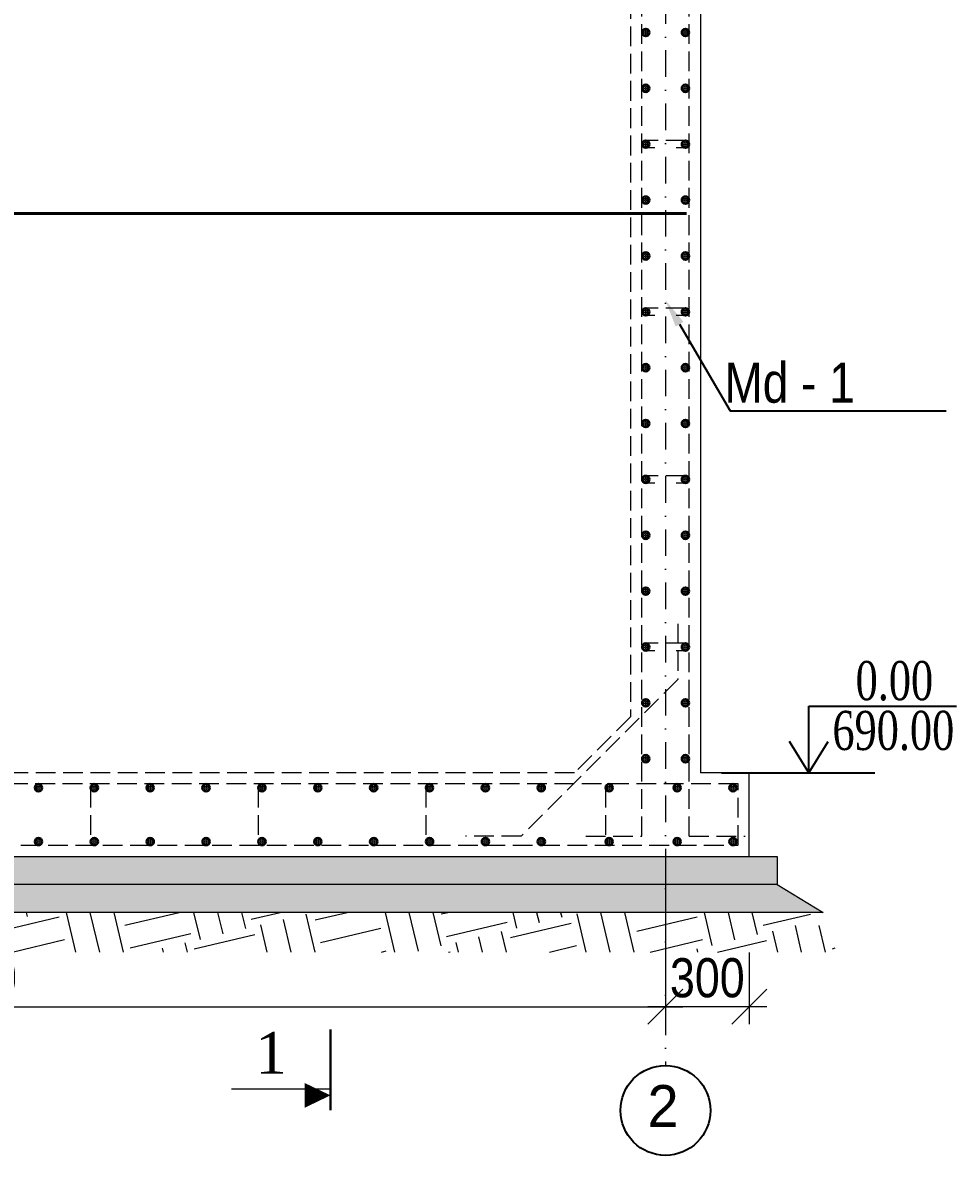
# Model space of a CAD drawing. Header units: millimetres. Extents: x 1067644 to 1117794, y -913136 to -692535.
# Drawn here: x 1088525 to 1095210, y -800891 to -792781 of the extents above; entities that cross this region are included whole.
import ezdxf
from ezdxf import colors
from ezdxf.entities.mleader import LeaderData, LeaderLine
from ezdxf.math import Vec2, Vec3

# ---------------------------------------------------------------- set-up
doc = ezdxf.new("R2010")
doc.units = ezdxf.units.MM
doc.linetypes.add('DASHDOT', pattern=[25.4, 12.7, -6.35, 0, -6.35])
doc.linetypes.add('Hidden Line', pattern=[391.222223, 282.222223, -109])
doc.layers.add('Annotation - Text', color=7, linetype='Continuous')
doc.styles.add('400', font='times.ttf', dxfattribs={"width": 0.75, "height": 300})
doc.styles.get("Standard").update_dxf_attribs({"font": 'a3ar(la).ttf'})
doc.styles.add('style3', font='ARIAAL_.TTF', dxfattribs={"height": 300})
doc.styles.add('style6', font='ARIALN.TTF', dxfattribs={"height": 300})
doc.styles.add('Times New Roman', font='times.ttf')
doc.styles.add('yazitipi', font='ARIALN.TTF')
doc.dimstyles.new('sevda', dxfattribs={"dimscale": 100, "dimtxt": 2.8, "dimasz": 2.5, "dimexe": 1.25, "dimexo": 0.625, "dimtad": 1, "dimtxsty": 'yazitipi', "dimblk": 'OBLIQUE', "dimcen": 2.5, "dimdle": 1.25, "dimclrd": 253, "dimclre": 253, "dimclrt": 73, "dimaunit": 1, "dimadec": 3, "dimazin": 0, "dimtfac": 1, "dimtmove": 1, "dimatfit": 3, "dimfxl": 1, "dimlwd": 13, "dimlwe": 13, "dimarcsym": 0})
pattern_1 = [(0, (-910367.614, 722641.473), (0, 13.97), [10.16, -3.81]), (90, (-910367.614, 722641.473), (-13.97, 9e-16), [10.16, -3.81])]
pattern_2 = [(0, (-910651.762, 722641.473), (0, 13.97), [10.16, -3.81]), (90, (-910651.762, 722641.473), (-13.97, 9e-16), [10.16, -3.81])]
pattern_3 = [(0, (-910367.614, 723041.473), (0, 13.97), [10.16, -3.81]), (90, (-910367.614, 723041.473), (-13.97, 9e-16), [10.16, -3.81])]
pattern_4 = [(0, (-910651.762, 723041.473), (0, 13.97), [10.16, -3.81]), (90, (-910651.762, 723041.473), (-13.97, 9e-16), [10.16, -3.81])]

# ---------------------------------------------------------------- blocks, each defined once
blk = doc.blocks.new('_Oblique')
at = {"color": 0, "linetype": 'ByBlock', "lineweight": -2}
blk.add_line((-0.5, -0.5), (0.5, 0.5), dxfattribs=at)
blk = doc.blocks.new('*D62')
at = {"color": 253, "lineweight": 13, "ltscale": 15, "transparency": 16777216}
for p, q in [((1083127.4, -798813.4), (1083127.4, -799951.4)), ((1093127.4, -798813.4), (1093127.4, -799951.4)), ((1083002.4, -799826.4), (1093252.4, -799826.4))]:
    blk.add_line(p, q, dxfattribs=at)
at = {"layer": 'Defpoints', "color": 0, "ltscale": 15, "transparency": 16777216}
for p in [(1083127.4, -798750.9), (1093127.4, -798750.9), (1093127.4, -799826.4)]:
    blk.add_point(p, dxfattribs=at)
at = {"color": 253, "lineweight": 13, "ltscale": 15, "transparency": 16777216, "xscale": 250, "yscale": 250, "zscale": 250, "rotation": 180}
blk.add_blockref('_Oblique', (1083127.4, -799826.4), dxfattribs=at)
at = {"color": 253, "lineweight": 13, "ltscale": 15, "transparency": 16777216, "xscale": 250, "yscale": 250, "zscale": 250}
blk.add_blockref('_Oblique', (1093127.4, -799826.4), dxfattribs=at)
at = {"color": 73, "ltscale": 15, "transparency": 16777216, "insert": (1088127.4, -799620.9), "char_height": 280, "attachment_point": 5, "style": 'yazitipi'}
blk.add_mtext('5000', dxfattribs=at)
blk = doc.blocks.new('*D64')
at = {"color": 253, "lineweight": 13, "ltscale": 15, "transparency": 16777216}
for p, q in [((1093727.4, -799439), (1093727.4, -799951.4)), ((1093127.4, -799606.7), (1093127.4, -799951.4)), ((1093852.4, -799826.4), (1093002.4, -799826.4))]:
    blk.add_line(p, q, dxfattribs=at)
at = {"layer": 'Defpoints', "color": 0, "ltscale": 15, "transparency": 16777216}
for p in [(1093727.4, -799376.5), (1093127.4, -799544.2), (1093127.4, -799826.4)]:
    blk.add_point(p, dxfattribs=at)
at = {"color": 253, "lineweight": 13, "ltscale": 15, "transparency": 16777216, "xscale": 250, "yscale": 250, "zscale": 250, "rotation": 180}
blk.add_blockref('_Oblique', (1093127.4, -799826.4), dxfattribs=at)
at = {"color": 253, "lineweight": 13, "ltscale": 15, "transparency": 16777216, "xscale": 250, "yscale": 250, "zscale": 250}
blk.add_blockref('_Oblique', (1093727.4, -799826.4), dxfattribs=at)
at = {"color": 73, "ltscale": 15, "transparency": 16777216, "insert": (1093427.4, -799620.9), "char_height": 280, "attachment_point": 5, "style": 'yazitipi'}
blk.add_mtext('300', dxfattribs=at)

msp = doc.modelspace()

# ---------------------------------------------------------------- hatches: boundary and pattern name
at = {"lineweight": 9, "ltscale": 15}
h = msp.add_hatch(dxfattribs=at)
h.set_pattern_fill('ANGLE', color=256, scale=2)
h.set_pattern_definition([(0, (-910367.614, 727041.473), (0, 13.97), [10.16, -3.81]), (90, (-910367.614, 727041.473), (-13.97, 9e-16), [10.16, -3.81])])
edge = h.paths.add_edge_path()
edge.add_arc((1092986.508, -792850.893), 26.767, 0, 360)
h = msp.add_hatch(dxfattribs=at)
h.set_pattern_fill('ANGLE', color=256, scale=2)
h.set_pattern_definition([(0, (-910651.762, 727041.473), (0, 13.97), [10.16, -3.81]), (90, (-910651.762, 727041.473), (-13.97, 9e-16), [10.16, -3.81])])
edge = h.paths.add_edge_path()
edge.add_arc((1093270.656, -792850.893), 26.767, 0, 360)
h = msp.add_hatch(dxfattribs=at)
h.set_pattern_fill('ANGLE', color=256, scale=2)
h.set_pattern_definition([(0, (-910367.614, 726641.473), (0, 13.97), [10.16, -3.81]), (90, (-910367.614, 726641.473), (-13.97, 9e-16), [10.16, -3.81])])
edge = h.paths.add_edge_path()
edge.add_arc((1092986.508, -793250.893), 26.767, 0, 360)
h = msp.add_hatch(dxfattribs=at)
h.set_pattern_fill('ANGLE', color=256, scale=2)
h.set_pattern_definition([(0, (-910651.762, 726641.473), (0, 13.97), [10.16, -3.81]), (90, (-910651.762, 726641.473), (-13.97, 9e-16), [10.16, -3.81])])
edge = h.paths.add_edge_path()
edge.add_arc((1093270.656, -793250.893), 26.767, 0, 360)
h = msp.add_hatch(dxfattribs=at)
h.set_pattern_fill('ANGLE', color=256, scale=2)
h.set_pattern_definition([(0, (-910367.614, 726241.473), (0, 13.97), [10.16, -3.81]), (90, (-910367.614, 726241.473), (-13.97, 9e-16), [10.16, -3.81])])
edge = h.paths.add_edge_path()
edge.add_arc((1092986.508, -793650.893), 26.767, 0, 360)
h = msp.add_hatch(dxfattribs=at)
h.set_pattern_fill('ANGLE', color=256, scale=2)
h.set_pattern_definition([(0, (-910651.762, 726241.473), (0, 13.97), [10.16, -3.81]), (90, (-910651.762, 726241.473), (-13.97, 9e-16), [10.16, -3.81])])
edge = h.paths.add_edge_path()
edge.add_arc((1093270.656, -793650.893), 26.767, 0, 360)
h = msp.add_hatch(dxfattribs=at)
h.set_pattern_fill('ANGLE', color=256, scale=2)
h.set_pattern_definition([(0, (-910367.614, 725841.473), (0, 13.97), [10.16, -3.81]), (90, (-910367.614, 725841.473), (-13.97, 9e-16), [10.16, -3.81])])
edge = h.paths.add_edge_path()
edge.add_arc((1092986.508, -794050.893), 26.767, 0, 360)
h = msp.add_hatch(dxfattribs=at)
h.set_pattern_fill('ANGLE', color=256, scale=2)
h.set_pattern_definition([(0, (-910651.762, 725841.473), (0, 13.97), [10.16, -3.81]), (90, (-910651.762, 725841.473), (-13.97, 9e-16), [10.16, -3.81])])
edge = h.paths.add_edge_path()
edge.add_arc((1093270.656, -794050.893), 26.767, 0, 360)
h = msp.add_hatch(dxfattribs=at)
h.set_pattern_fill('ANGLE', color=256, scale=2)
h.set_pattern_definition([(0, (-910367.614, 725441.473), (0, 13.97), [10.16, -3.81]), (90, (-910367.614, 725441.473), (-13.97, 9e-16), [10.16, -3.81])])
edge = h.paths.add_edge_path()
edge.add_arc((1092986.508, -794450.893), 26.767, 0, 360)
h = msp.add_hatch(dxfattribs=at)
h.set_pattern_fill('ANGLE', color=256, scale=2)
h.set_pattern_definition([(0, (-910651.762, 725441.473), (0, 13.97), [10.16, -3.81]), (90, (-910651.762, 725441.473), (-13.97, 9e-16), [10.16, -3.81])])
edge = h.paths.add_edge_path()
edge.add_arc((1093270.656, -794450.893), 26.767, 0, 360)
h = msp.add_hatch(dxfattribs=at)
h.set_pattern_fill('ANGLE', color=256, scale=2)
h.set_pattern_definition([(0, (-910367.614, 725041.473), (0, 13.97), [10.16, -3.81]), (90, (-910367.614, 725041.473), (-13.97, 9e-16), [10.16, -3.81])])
edge = h.paths.add_edge_path()
edge.add_arc((1092986.508, -794850.893), 26.767, 0, 360)
h = msp.add_hatch(dxfattribs=at)
h.set_pattern_fill('ANGLE', color=256, scale=2)
h.set_pattern_definition([(0, (-910651.762, 725041.473), (0, 13.97), [10.16, -3.81]), (90, (-910651.762, 725041.473), (-13.97, 9e-16), [10.16, -3.81])])
edge = h.paths.add_edge_path()
edge.add_arc((1093270.656, -794850.893), 26.767, 0, 360)
h = msp.add_hatch(dxfattribs=at)
h.set_pattern_fill('ANGLE', color=256, scale=2)
h.set_pattern_definition([(0, (-910367.614, 724641.473), (0, 13.97), [10.16, -3.81]), (90, (-910367.614, 724641.473), (-13.97, 9e-16), [10.16, -3.81])])
edge = h.paths.add_edge_path()
edge.add_arc((1092986.508, -795250.893), 26.767, 0, 360)
h = msp.add_hatch(dxfattribs=at)
h.set_pattern_fill('ANGLE', color=256, scale=2)
h.set_pattern_definition([(0, (-910651.762, 724641.473), (0, 13.97), [10.16, -3.81]), (90, (-910651.762, 724641.473), (-13.97, 9e-16), [10.16, -3.81])])
edge = h.paths.add_edge_path()
edge.add_arc((1093270.656, -795250.893), 26.767, 0, 360)
h = msp.add_hatch(dxfattribs=at)
h.set_pattern_fill('ANGLE', color=256, scale=2)
h.set_pattern_definition([(0, (-910367.614, 724241.473), (0, 13.97), [10.16, -3.81]), (90, (-910367.614, 724241.473), (-13.97, 9e-16), [10.16, -3.81])])
edge = h.paths.add_edge_path()
edge.add_arc((1092986.508, -795650.893), 26.767, 0, 360)
h = msp.add_hatch(dxfattribs=at)
h.set_pattern_fill('ANGLE', color=256, scale=2)
h.set_pattern_definition([(0, (-910651.762, 724241.473), (0, 13.97), [10.16, -3.81]), (90, (-910651.762, 724241.473), (-13.97, 9e-16), [10.16, -3.81])])
edge = h.paths.add_edge_path()
edge.add_arc((1093270.656, -795650.893), 26.767, 0, 360)
h = msp.add_hatch(dxfattribs=at)
h.set_pattern_fill('ANGLE', color=256, scale=2)
h.set_pattern_definition([(0, (-910367.614, 723841.473), (0, 13.97), [10.16, -3.81]), (90, (-910367.614, 723841.473), (-13.97, 9e-16), [10.16, -3.81])])
edge = h.paths.add_edge_path()
edge.add_arc((1092986.508, -796050.893), 26.767, 0, 360)
h = msp.add_hatch(dxfattribs=at)
h.set_pattern_fill('ANGLE', color=256, scale=2)
h.set_pattern_definition([(0, (-910651.762, 723841.473), (0, 13.97), [10.16, -3.81]), (90, (-910651.762, 723841.473), (-13.97, 9e-16), [10.16, -3.81])])
edge = h.paths.add_edge_path()
edge.add_arc((1093270.656, -796050.893), 26.767, 0, 360)
h = msp.add_hatch(dxfattribs=at)
h.set_pattern_fill('ANGLE', color=256, scale=2)
h.set_pattern_definition([(0, (-910367.614, 723441.473), (0, 13.97), [10.16, -3.81]), (90, (-910367.614, 723441.473), (-13.97, 9e-16), [10.16, -3.81])])
edge = h.paths.add_edge_path()
edge.add_arc((1092986.508, -796450.893), 26.767, 0, 360)
h = msp.add_hatch(dxfattribs=at)
h.set_pattern_fill('ANGLE', color=256, scale=2)
h.set_pattern_definition([(0, (-910651.762, 723441.473), (0, 13.97), [10.16, -3.81]), (90, (-910651.762, 723441.473), (-13.97, 9e-16), [10.16, -3.81])])
edge = h.paths.add_edge_path()
edge.add_arc((1093270.656, -796450.893), 26.767, 0, 360)
h = msp.add_hatch(dxfattribs=at)
h.set_pattern_fill('ANGLE', color=256, scale=2)
h.set_pattern_definition(pattern_3)
edge = h.paths.add_edge_path()
edge.add_arc((1092986.508, -796850.893), 26.767, 0, 360)
h = msp.add_hatch(dxfattribs=at)
h.set_pattern_fill('ANGLE', color=256, scale=2)
h.set_pattern_definition(pattern_3)
edge = h.paths.add_edge_path()
edge.add_arc((1092986.508, -796850.893), 26.767, 0, 360)
h = msp.add_hatch(dxfattribs=at)
h.set_pattern_fill('ANGLE', color=256, scale=2)
h.set_pattern_definition(pattern_4)
edge = h.paths.add_edge_path()
edge.add_arc((1093270.656, -796850.893), 26.767, 0, 360)
h = msp.add_hatch(dxfattribs=at)
h.set_pattern_fill('ANGLE', color=256, scale=2)
h.set_pattern_definition(pattern_4)
edge = h.paths.add_edge_path()
edge.add_arc((1093270.656, -796850.893), 26.767, 0, 360)
h = msp.add_hatch(dxfattribs=at)
h.set_pattern_fill('ANGLE', color=256, scale=2)
h.set_pattern_definition(pattern_1)
edge = h.paths.add_edge_path()
edge.add_arc((1092986.508, -797250.893), 26.767, 0, 360)
h = msp.add_hatch(dxfattribs=at)
h.set_pattern_fill('ANGLE', color=256, scale=2)
h.set_pattern_definition(pattern_1)
edge = h.paths.add_edge_path()
edge.add_arc((1092986.508, -797250.893), 26.767, 0, 360)
h = msp.add_hatch(dxfattribs=at)
h.set_pattern_fill('ANGLE', color=256, scale=2)
h.set_pattern_definition(pattern_1)
edge = h.paths.add_edge_path()
edge.add_arc((1092986.508, -797250.893), 26.767, 0, 360)
h = msp.add_hatch(dxfattribs=at)
h.set_pattern_fill('ANGLE', color=256, scale=2)
h.set_pattern_definition(pattern_2)
edge = h.paths.add_edge_path()
edge.add_arc((1093270.656, -797250.893), 26.767, 0, 360)
h = msp.add_hatch(dxfattribs=at)
h.set_pattern_fill('ANGLE', color=256, scale=2)
h.set_pattern_definition(pattern_2)
edge = h.paths.add_edge_path()
edge.add_arc((1093270.656, -797250.893), 26.767, 0, 360)
h = msp.add_hatch(dxfattribs=at)
h.set_pattern_fill('ANGLE', color=256, scale=2)
h.set_pattern_definition(pattern_2)
edge = h.paths.add_edge_path()
edge.add_arc((1093270.656, -797250.893), 26.767, 0, 360)
h = msp.add_hatch(dxfattribs=at)
h.set_pattern_fill('ANGLE', color=256, scale=2)
h.set_pattern_definition([(0, (-910367.614, 722241.473), (0, 13.97), [10.16, -3.81]), (90, (-910367.614, 722241.473), (-13.97, 9e-16), [10.16, -3.81])])
edge = h.paths.add_edge_path()
edge.add_arc((1092986.508, -797650.893), 26.767, 0, 360)
h = msp.add_hatch(dxfattribs=at)
h.set_pattern_fill('ANGLE', color=256, scale=2)
h.set_pattern_definition([(0, (-910651.762, 722241.473), (0, 13.97), [10.16, -3.81]), (90, (-910651.762, 722241.473), (-13.97, 9e-16), [10.16, -3.81])])
edge = h.paths.add_edge_path()
edge.add_arc((1093270.656, -797650.893), 26.767, 0, 360)
h = msp.add_hatch(dxfattribs=at)
h.set_pattern_fill('ANGLE', color=256, scale=2)
h.set_pattern_definition([(0, (-910367.614, 721841.473), (0, 13.97), [10.16, -3.81]), (90, (-910367.614, 721841.473), (-13.97, 9e-16), [10.16, -3.81])])
edge = h.paths.add_edge_path()
edge.add_arc((1092986.508, -798050.893), 26.767, 0, 360)
h = msp.add_hatch(dxfattribs=at)
h.set_pattern_fill('ANGLE', color=256, scale=2)
h.set_pattern_definition([(0, (-910651.762, 721841.473), (0, 13.97), [10.16, -3.81]), (90, (-910651.762, 721841.473), (-13.97, 9e-16), [10.16, -3.81])])
edge = h.paths.add_edge_path()
edge.add_arc((1093270.656, -798050.893), 26.767, 0, 360)
h = msp.add_hatch(dxfattribs=at)
h.set_pattern_fill('ANGLE', color=256, scale=2)
h.set_pattern_definition([(0, (-923497.498, 721633.909), (0, 13.97), [10.16, -3.81]), (90, (-923497.498, 721633.909), (-13.97, 9e-16), [10.16, -3.81])])
edge = h.paths.add_edge_path()
edge.add_arc((1088638.455, -798258.457), 26.767, 0, 360)
h = msp.add_hatch(dxfattribs=at)
h.set_pattern_fill('ANGLE', color=256, scale=2)
h.set_pattern_definition([(0, (-923097.498, 721633.909), (0, 13.97), [10.16, -3.81]), (90, (-923097.498, 721633.909), (-13.97, 9e-16), [10.16, -3.81])])
edge = h.paths.add_edge_path()
edge.add_arc((1089038.455, -798258.457), 26.767, 0, 360)
h = msp.add_hatch(dxfattribs=at)
h.set_pattern_fill('ANGLE', color=256, scale=2)
h.set_pattern_definition([(0, (-922697.498, 721633.909), (0, 13.97), [10.16, -3.81]), (90, (-922697.498, 721633.909), (-13.97, 9e-16), [10.16, -3.81])])
edge = h.paths.add_edge_path()
edge.add_arc((1089438.455, -798258.457), 26.767, 0, 360)
h = msp.add_hatch(dxfattribs=at)
h.set_pattern_fill('ANGLE', color=256, scale=2)
h.set_pattern_definition([(0, (-922297.498, 721633.909), (0, 13.97), [10.16, -3.81]), (90, (-922297.498, 721633.909), (-13.97, 9e-16), [10.16, -3.81])])
edge = h.paths.add_edge_path()
edge.add_arc((1089838.455, -798258.457), 26.767, 0, 360)
h = msp.add_hatch(dxfattribs=at)
h.set_pattern_fill('ANGLE', color=256, scale=2)
h.set_pattern_definition([(0, (-921897.498, 721633.909), (0, 13.97), [10.16, -3.81]), (90, (-921897.498, 721633.909), (-13.97, 9e-16), [10.16, -3.81])])
edge = h.paths.add_edge_path()
edge.add_arc((1090238.455, -798258.457), 26.767, 0, 360)
h = msp.add_hatch(dxfattribs=at)
h.set_pattern_fill('ANGLE', color=256, scale=2)
h.set_pattern_definition([(0, (-921497.498, 721633.909), (0, 13.97), [10.16, -3.81]), (90, (-921497.498, 721633.909), (-13.97, 9e-16), [10.16, -3.81])])
edge = h.paths.add_edge_path()
edge.add_arc((1090638.455, -798258.457), 26.767, 0, 360)
h = msp.add_hatch(dxfattribs=at)
h.set_pattern_fill('ANGLE', color=256, scale=2)
h.set_pattern_definition([(0, (-921097.498, 721633.909), (0, 13.97), [10.16, -3.81]), (90, (-921097.498, 721633.909), (-13.97, 9e-16), [10.16, -3.81])])
edge = h.paths.add_edge_path()
edge.add_arc((1091038.455, -798258.457), 26.767, 0, 360)
h = msp.add_hatch(dxfattribs=at)
h.set_pattern_fill('ANGLE', color=256, scale=2)
h.set_pattern_definition([(0, (-920697.498, 721633.909), (0, 13.97), [10.16, -3.81]), (90, (-920697.498, 721633.909), (-13.97, 9e-16), [10.16, -3.81])])
edge = h.paths.add_edge_path()
edge.add_arc((1091438.455, -798258.457), 26.767, 0, 360)
h = msp.add_hatch(dxfattribs=at)
h.set_pattern_fill('ANGLE', color=256, scale=2)
h.set_pattern_definition([(0, (-920297.498, 721633.909), (0, 13.97), [10.16, -3.81]), (90, (-920297.498, 721633.909), (-13.97, 9e-16), [10.16, -3.81])])
edge = h.paths.add_edge_path()
edge.add_arc((1091838.455, -798258.457), 26.767, 0, 360)
h = msp.add_hatch(dxfattribs=at)
h.set_pattern_fill('ANGLE', color=256, scale=2)
h.set_pattern_definition([(0, (-919897.498, 721633.909), (0, 13.97), [10.16, -3.81]), (90, (-919897.498, 721633.909), (-13.97, 9e-16), [10.16, -3.81])])
edge = h.paths.add_edge_path()
edge.add_arc((1092238.455, -798258.457), 26.767, 0, 360)
h = msp.add_hatch(dxfattribs=at)
h.set_pattern_fill('ANGLE', color=256, scale=2)
h.set_pattern_definition([(0, (-919411.498, 721633.909), (0, 13.97), [10.16, -3.81]), (90, (-919411.498, 721633.909), (-13.97, 9e-16), [10.16, -3.81])])
edge = h.paths.add_edge_path()
edge.add_arc((1092724.455, -798258.457), 26.767, 0, 360)
h = msp.add_hatch(dxfattribs=at)
h.set_pattern_fill('ANGLE', color=256, scale=2)
h.set_pattern_definition([(0, (-918924.543, 721633.909), (0, 13.97), [10.16, -3.81]), (90, (-918924.543, 721633.909), (-13.97, 9e-16), [10.16, -3.81])])
edge = h.paths.add_edge_path()
edge.add_arc((1093211.41, -798258.457), 26.767, 0, 360)
h = msp.add_hatch(dxfattribs=at)
h.set_pattern_fill('ANGLE', color=256, scale=2)
h.set_pattern_definition([(0, (-918524.543, 721633.909), (0, 13.97), [10.16, -3.81]), (90, (-918524.543, 721633.909), (-13.97, 9e-16), [10.16, -3.81])])
edge = h.paths.add_edge_path()
edge.add_arc((1093611.41, -798258.457), 26.767, 0, 360)
h = msp.add_hatch(dxfattribs=at)
h.set_pattern_fill('ANGLE', color=256, scale=2)
h.set_pattern_definition([(0, (-923497.203, 721248.24), (0, 13.97), [10.16, -3.81]), (90, (-923497.203, 721248.24), (-13.97, 9e-16), [10.16, -3.81])])
edge = h.paths.add_edge_path()
edge.add_arc((1088638.75, -798644.126), 26.767, 0, 360)
h = msp.add_hatch(dxfattribs=at)
h.set_pattern_fill('ANGLE', color=256, scale=2)
h.set_pattern_definition([(0, (-923097.203, 721248.24), (0, 13.97), [10.16, -3.81]), (90, (-923097.203, 721248.24), (-13.97, 9e-16), [10.16, -3.81])])
edge = h.paths.add_edge_path()
edge.add_arc((1089038.75, -798644.126), 26.767, 0, 360)
h = msp.add_hatch(dxfattribs=at)
h.set_pattern_fill('ANGLE', color=256, scale=2)
h.set_pattern_definition([(0, (-922697.203, 721248.24), (0, 13.97), [10.16, -3.81]), (90, (-922697.203, 721248.24), (-13.97, 9e-16), [10.16, -3.81])])
edge = h.paths.add_edge_path()
edge.add_arc((1089438.75, -798644.126), 26.767, 0, 360)
h = msp.add_hatch(dxfattribs=at)
h.set_pattern_fill('ANGLE', color=256, scale=2)
h.set_pattern_definition([(0, (-922297.203, 721248.24), (0, 13.97), [10.16, -3.81]), (90, (-922297.203, 721248.24), (-13.97, 9e-16), [10.16, -3.81])])
edge = h.paths.add_edge_path()
edge.add_arc((1089838.75, -798644.126), 26.767, 0, 360)
h = msp.add_hatch(dxfattribs=at)
h.set_pattern_fill('ANGLE', color=256, scale=2)
h.set_pattern_definition([(0, (-921897.203, 721248.24), (0, 13.97), [10.16, -3.81]), (90, (-921897.203, 721248.24), (-13.97, 9e-16), [10.16, -3.81])])
edge = h.paths.add_edge_path()
edge.add_arc((1090238.75, -798644.126), 26.767, 0, 360)
h = msp.add_hatch(dxfattribs=at)
h.set_pattern_fill('ANGLE', color=256, scale=2)
h.set_pattern_definition([(0, (-921497.203, 721248.24), (0, 13.97), [10.16, -3.81]), (90, (-921497.203, 721248.24), (-13.97, 9e-16), [10.16, -3.81])])
edge = h.paths.add_edge_path()
edge.add_arc((1090638.75, -798644.126), 26.767, 0, 360)
h = msp.add_hatch(dxfattribs=at)
h.set_pattern_fill('ANGLE', color=256, scale=2)
h.set_pattern_definition([(0, (-921097.203, 721248.24), (0, 13.97), [10.16, -3.81]), (90, (-921097.203, 721248.24), (-13.97, 9e-16), [10.16, -3.81])])
edge = h.paths.add_edge_path()
edge.add_arc((1091038.75, -798644.126), 26.767, 0, 360)
h = msp.add_hatch(dxfattribs=at)
h.set_pattern_fill('ANGLE', color=256, scale=2)
h.set_pattern_definition([(0, (-920697.203, 721248.24), (0, 13.97), [10.16, -3.81]), (90, (-920697.203, 721248.24), (-13.97, 9e-16), [10.16, -3.81])])
edge = h.paths.add_edge_path()
edge.add_arc((1091438.75, -798644.126), 26.767, 0, 360)
h = msp.add_hatch(dxfattribs=at)
h.set_pattern_fill('ANGLE', color=256, scale=2)
h.set_pattern_definition([(0, (-920297.203, 721248.24), (0, 13.97), [10.16, -3.81]), (90, (-920297.203, 721248.24), (-13.97, 9e-16), [10.16, -3.81])])
edge = h.paths.add_edge_path()
edge.add_arc((1091838.75, -798644.126), 26.767, 0, 360)
h = msp.add_hatch(dxfattribs=at)
h.set_pattern_fill('ANGLE', color=256, scale=2)
h.set_pattern_definition([(0, (-919897.203, 721248.24), (0, 13.97), [10.16, -3.81]), (90, (-919897.203, 721248.24), (-13.97, 9e-16), [10.16, -3.81])])
edge = h.paths.add_edge_path()
edge.add_arc((1092238.75, -798644.126), 26.767, 0, 360)
h = msp.add_hatch(dxfattribs=at)
h.set_pattern_fill('ANGLE', color=256, scale=2)
h.set_pattern_definition([(0, (-919411.203, 721248.24), (0, 13.97), [10.16, -3.81]), (90, (-919411.203, 721248.24), (-13.97, 9e-16), [10.16, -3.81])])
edge = h.paths.add_edge_path()
edge.add_arc((1092724.75, -798644.126), 26.767, 0, 360)
h = msp.add_hatch(dxfattribs=at)
h.set_pattern_fill('ANGLE', color=256, scale=2)
h.set_pattern_definition([(0, (-918924.248, 721248.24), (0, 13.97), [10.16, -3.81]), (90, (-918924.248, 721248.24), (-13.97, 9e-16), [10.16, -3.81])])
edge = h.paths.add_edge_path()
edge.add_arc((1093211.705, -798644.126), 26.767, 0, 360)
h = msp.add_hatch(dxfattribs=at)
h.set_pattern_fill('ANGLE', color=256, scale=2)
h.set_pattern_definition([(0, (-918524.248, 721248.24), (0, 13.97), [10.16, -3.81]), (90, (-918524.248, 721248.24), (-13.97, 9e-16), [10.16, -3.81])])
edge = h.paths.add_edge_path()
edge.add_arc((1093611.705, -798644.126), 26.767, 0, 360)
at = {"lineweight": 5, "ltscale": 5}
h = msp.add_hatch(dxfattribs=at)
h.set_pattern_fill('AR-CONC', color=4, scale=2)
h.set_pattern_definition([(50, (-655346.96, 612271.06), (364.369338, -31.87817), [38.1, -419.1]), (355, (-655346.96, 612271.06), (-70.48684, 382.11369), [30.48, -335.28117]), (100.451445, (-655316.6, 612268.4), (293.882494, 350.235504), [32.38002, -356.18049]), (46.1842, (-655346.96, 612372.66), (542.15808, -84.08466), [57.15, -628.65]), (96.635558, (-655301.8, 612365.65), (474.80827, 494.85225), [48.57005, -534.27122]), (351.18415, (-655346.96, 612372.66), (474.80827, 494.85225), [45.71993, -502.91946]), (21, (-655296.16, 612347.26), (303.228783, -204.530396), [38.1, -419.1]), (326, (-655296.16, 612347.26), (123.604057, 368.37593), [30.48, -335.28]), (71.451445, (-655270.9, 612330.2), (426.83284, 163.84554), [32.38002, -356.179875]), (37.5, (-655346.96, 612271.06), (6.1772065, 169.110078), [0, -331.216, 0, -340.36, 0, -336.55]), (7.5, (-655346.96, 612271.06), (133.639325, 200.36115), [0, -194.056, 0, -323.596, 0, -128.27]), (327.5, (-655460.24, 612271.06), (271.18119, -11.457488), [0, -127, 0, -396.24, 0, -525.78]), (317.5, (-655511.04, 612271.06), (296.258363, 50.852982), [0, -165.1, 0, -263.144, 0, -373.38])])
h.paths.add_polyline_path([(1093927.423, -798950.893), (1093927.423, -798750.893), (1082327.423, -798754.648), (1082327.423, -798954.648)])
h = msp.add_hatch(dxfattribs=at)
h.set_pattern_fill('GRAVEL', color=161, scale=30)
h.set_pattern_definition([(228.0127875, (-503132.2, 606652.36), (-6096.0000005, -6857.9999996), [102.51643, -10149.1451]), (184.969741, (-503200.78, 606576.16), (9143.9999964, 762.0000434), [175.92142, -17416.21467]), (132.510447, (-503376.04, 606560.92), (7620.0000032, -8381.9999971), [124.04446, -12280.41684]), (267.273689, (-503673.22, 606370.42), (762.0000016, 15239.9999999), [160.20136, -15859.93123]), (292.8336542, (-503680.84, 606210.4), (-3810.0000003, 9143.99999987), [157.0901, -15551.94232]), (357.273689, (-503619.88, 606065.62), (-15239.9999999, 762.0000016), [160.20136, -15859.93123]), (37.6942405, (-503459.86, 606058), (-9905.99999956, -7620.00000057), [211.8581, -20973.9346]), (72.2553284, (-503292.22, 606187.54), (5334.00000143, 16763.99999954), [200.01586, -19801.57698]), (121.4295656, (-503231.26, 606378.04), (-6096.00000086, 9905.99999947), [160.7439, -15913.6637]), (175.2363583, (-503315.08, 606515.2), (8381.9999999, -762.0000013), [183.51398, -8992.18108]), (222.3974378, (-503497.96, 606530.439), (-9143.9999997, -8382.00000032), [237.32338, -23495.03175]), (138.814075, (-502918.84, 606362.8), (-5333.9999997, 4572.0000004), [81.00136, -8019.16975]), (171.4692344, (-502979.8, 606416.14), (9906.0000003, -1523.9999983), [154.1046, -15256.3917]), (225, (-503132.2, 606439), (-1e-13, -762), [107.7628, -969.86793]), (203.1985905, (-503185.54, 606530.44), (3810, 1523.9999997), [58.0324, -5745.1867]), (291.8014095, (-503238.88, 606507.58), (-762, 2286), [82.06969, -4021.4259]), (30.9637565, (-503208.4, 606431.38), (2286, 1524), [133.2959, -4309.88945]), (161.565051, (-503094.1, 606499.96), (1524, -762), [96.38614, -2313.26944]), (16.3895403, (-503680.84, 606507.58), (7620, 2286), [135.0264, -13367.648]), (70.346176, (-503551.3, 606545.68), (-3048.0000003, -8381.9999999), [113.27968, -11214.6647]), (293.1985905, (-503094.1, 606652.36), (-1523.9999997, 3810), [116.06403, -5687.15508]), (343.6104597, (-503048.38, 606545.68), (-7620.0000002, 2285.9999995), [135.0264, -13367.648]), (339.443955, (-503680.84, 606035.14), (-3810, 1524), [130.21056, -6380.3203]), (294.7751406, (-503558.92, 605989.42), (-3810.0000045, 8381.999998), [109.10164, -10801.07801]), (66.8014095, (-503086.48, 605890.36), (1523.9999998, 3810), [116.06403, -5687.15508]), (17.3540246, (-503040.76, 605997.04), (-9905.9999998, -3048.0000006), [127.73482, -12645.7128]), (69.443955, (-503459.86, 605890.36), (-1524, -3810), [65.10528, -6445.42557]), (101.3099325, (-503132.2, 605890.36), (-762, 3048), [38.85438, -3846.5985]), (165.963757, (-503139.82, 605928.46), (2286, -762), [157.0901, -2984.71638]), (186.009006, (-503292.22, 605966.56), (7619.99999996, 762.0000004), [145.5801, -14412.40946]), (303.690068, (-503208.4, 606362.8), (-762, 1524), [109.89716, -2637.5329]), (353.1572266, (-503147.44, 606271.36), (12954.0000001, -1523.99999932), [191.86703, -18994.80272]), (60.945396, (-502956.94, 606248.5), (-3048, -5334), [78.45247, -7766.8177]), (90, (-502918.84, 606317.1), (-762, 762), [45.72, -716.28]), (120.2564372, (-503307.46, 605989.42), (3047.9999996, -5334.0000002), [105.8601, -10480.18223]), (48.0127875, (-503360.8, 606080.86), (6096.0000005, 6857.9999996), [205.03286, -10046.62866]), (0, (-503223.64, 606233.26), (762, 762), [198.12, -563.88]), (325.3048465, (-503025.52, 606233.26), (7620.0000029, -5333.9999959), [120.48287, -11927.79502]), (254.054604, (-502926.46, 606164.68), (-762, -3048), [110.94872, -5436.495]), (207.6459754, (-502956.94, 606058), (-14478.00000053, -7619.999999), [180.64353, -17883.73933]), (175.4260787, (-503116.96, 605974.18), (-9906, 762), [191.10884, -18919.75394])])
h.paths.add_polyline_path([(1082327.423, -798950.893), (1081997.88, -799150.893), (1094256.967, -799150.893), (1093927.423, -798950.893)])
at = {"layer": 'Annotation - Text', "lineweight": 5, "ltscale": 20}
h = msp.add_hatch(dxfattribs=at)
h.set_pattern_fill('EARTH', color=253, scale=70, angle=-76.6397816)
h.set_pattern_definition([(283.360218, (-655346.96, 612271.06), (535.18199, -329.7586), [444.5, -444.5]), (283.360218, (-655184.8, 612309.6), (535.18199, -329.7586), [444.5, -444.5]), (283.360218, (-655022.6, 612348.1), (535.18199, -329.7586), [444.5, -444.5]), (13.360218, (-654955.7, 612306.88), (329.7586, 535.18199), [444.5, -444.5]), (13.360218, (-654917.2, 612144.7), (329.7586, 535.18199), [444.5, -444.5]), (13.360218, (-654878.68, 611982.52), (329.7586, 535.18199), [444.5, -444.5])])
h.paths.add_polyline_path([(1094364.81, -799435.245), (1094156.967, -799150.893), (1094156.967, -799150.893), (1094364.81, -799434.634)], flags=17)
h.paths.add_polyline_path([(1081997.88, -799150.893), (1086667.132, -799177.93), (1086667.132, -799435.245), (1081776.209, -799408.013)])
h.paths.add_polyline_path([(1094364.81, -799435.245), (1094156.967, -799150.893), (1086667.132, -799150.893), (1086667.132, -799435.245)])

# ---------------------------------------------------------------- linework, layer by layer
at = {"linetype": 'DASHDOT', "lineweight": 15, "ltscale": 15}
msp.add_line((1093127.423, -789929.904), (1093127.423, -800247.18), dxfattribs=at)
at = {"lineweight": 13, "ltscale": 15}
msp.add_line((1093377.423, -790150.893), (1093377.423, -798150.893), dxfattribs=at)
at = {"color": 161, "linetype": 'Hidden Line', "lineweight": 13, "ltscale": 0.5}
for p, q in [((1092957.423, -798604.494), (1092957.423, -790250.893)), ((1093297.423, -798604.494), (1093297.423, -790250.893)), ((1093270.656, -793624.126), (1092986.508, -793624.126)), ((1093052.588, -793677.66), (1092986.508, -793677.66)), ((1093270.656, -793677.66), (1093204.576, -793677.66)), ((1093270.656, -794824.126), (1092986.508, -794824.126)), ((1093052.588, -794877.66), (1092986.508, -794877.66)), ((1093270.656, -794877.66), (1093204.576, -794877.66)), ((1093270.656, -796024.126), (1092986.508, -796024.126)), ((1093052.588, -796077.66), (1092986.508, -796077.66)), ((1093270.656, -796077.66), (1093204.576, -796077.66)), ((1093270.656, -797224.126), (1092986.508, -797224.126)), ((1093052.588, -797277.66), (1092986.508, -797277.66)), ((1093270.656, -797277.66), (1093204.576, -797277.66)), ((1089011.687, -798258.457), (1089011.982, -798644.126)), ((1090211.687, -798258.457), (1090211.982, -798644.126)), ((1091411.687, -798258.457), (1091411.982, -798644.126)), ((1092697.687, -798258.457), (1092697.982, -798644.126)), ((1092557.423, -798604.494), (1092957.423, -798604.494)), ((1093297.423, -798604.494), (1093697.423, -798604.494))]:
    msp.add_line(p, q, dxfattribs=at)
at = {"color": 71, "linetype": 'Hidden Line', "lineweight": 13, "ltscale": 0.5}
for p, q in [((1092877.423, -790850.893), (1092877.423, -797750.893)), ((1092877.423, -797750.893), (1092477.423, -798150.893))]:
    msp.add_line(p, q, dxfattribs=at)
at = {"color": 73, "lineweight": 40, "ltscale": 0.5}
msp.add_line((1082977.423, -794145.827), (1093277.423, -794145.827), dxfattribs=at)
at = {"color": 0}
msp.add_line((1094154.434, -798150.893), (1094154.434, -797673.655), dxfattribs=at)
at = {"color": 7}
msp.add_line((1094154.434, -797673.655), (1095210.34, -797673.655), dxfattribs=at)
at = {"ltscale": 15}
msp.add_line((1093528.338, -798150.893), (1094626.6, -798150.893), dxfattribs=at)
at = {"color": 1, "lineweight": 9, "ltscale": 5}
for p, q in [((1093727.423, -798750.893), (1093927.423, -798750.893)), ((1093927.423, -798750.893), (1093927.423, -798950.893)), ((1093927.423, -798950.893), (1082327.423, -798950.893)), ((1093927.423, -798950.893), (1094256.967, -799150.893)), ((1094256.967, -799150.893), (1081997.88, -799150.893))]:
    msp.add_line(p, q, dxfattribs=at)
at = {"color": 161, "linetype": 'Hidden Line', "lineweight": 13, "ltscale": 0.5}
for points in [[(1093215.552, -797084.03), (1093215.552, -797484.03), (1092095.271, -798604.311), (1091695.271, -798604.311)], [(1093647.423, -798668.229), (1093647.423, -798230.893), (1082877.423, -798230.893), (1082607.423, -798230.893), (1082607.423, -798670.893)], [(1082644.764, -798670.893), (1093647.423, -798670.893)]]:
    msp.add_lwpolyline(points, dxfattribs=at)
at = {"color": 7, "ltscale": 15}
for points in [[(1094154.434, -798150.893), (1094015.832, -797926.549)], [(1094154.434, -798150.893), (1094293.036, -797926.549)]]:
    msp.add_lwpolyline(points, dxfattribs=at)
at = {"lineweight": 13, "ltscale": 15}
msp.add_lwpolyline([(1082877.423, -798150.893), (1082527.423, -798150.893), (1082527.423, -798750.893), (1093727.423, -798750.893), (1093727.423, -798150.893), (1093377.423, -798150.893)], dxfattribs=at)
at = {"color": 71, "linetype": 'Hidden Line', "lineweight": 13, "ltscale": 0.5}
msp.add_lwpolyline([(1092477.423, -798150.893), (1083777.423, -798150.893)], dxfattribs=at)
at = {"lineweight": 30, "ltscale": 15}
for centre in [(1092986.508, -792850.893), (1093270.656, -792850.893), (1092986.508, -793250.893), (1093270.656, -793250.893), (1092986.508, -793650.893), (1093270.656, -793650.893), (1092986.508, -794050.893), (1093270.656, -794050.893), (1092986.508, -794450.893), (1093270.656, -794450.893), (1092986.508, -794850.893), (1093270.656, -794850.893), (1092986.508, -795250.893), (1093270.656, -795250.893), (1092986.508, -795650.893), (1093270.656, -795650.893), (1092986.508, -796050.893), (1093270.656, -796050.893), (1092986.508, -796450.893), (1093270.656, -796450.893), (1092986.508, -796850.893), (1092986.508, -796850.893), (1093270.656, -796850.893), (1093270.656, -796850.893), (1092986.508, -797250.893), (1092986.508, -797250.893), (1092986.508, -797250.893), (1093270.656, -797250.893), (1093270.656, -797250.893), (1093270.656, -797250.893), (1092986.508, -797650.893), (1093270.656, -797650.893), (1092986.508, -798050.893), (1093270.656, -798050.893), (1088638.455, -798258.457), (1089038.455, -798258.457), (1089438.455, -798258.457), (1089838.455, -798258.457), (1090238.455, -798258.457), (1090638.455, -798258.457), (1091038.455, -798258.457), (1091438.455, -798258.457), (1091838.455, -798258.457), (1092238.455, -798258.457), (1092724.455, -798258.457), (1093211.41, -798258.457), (1093611.41, -798258.457), (1088638.75, -798644.126), (1089038.75, -798644.126), (1089438.75, -798644.126), (1089838.75, -798644.126), (1090238.75, -798644.126), (1090638.75, -798644.126), (1091038.75, -798644.126), (1091438.75, -798644.126), (1091838.75, -798644.126), (1092238.75, -798644.126), (1092724.75, -798644.126), (1093211.705, -798644.126), (1093611.705, -798644.126)]:
    msp.add_circle(centre, 26.767, dxfattribs=at)
at = {"ltscale": 2}
msp.add_circle((1093127.423, -800568.906), 321.726, dxfattribs=at)
at = {"layer": 'Annotation - Text', "color": 7, "lineweight": 30, "ltscale": 20}
msp.add_line((1090729.37, -799989.513), (1090729.37, -800568.164), dxfattribs=at)
at = {"layer": 'Annotation - Text', "color": 7, "lineweight": 13, "ltscale": 20}
msp.add_line((1090729.37, -800416.306), (1090019.523, -800416.306), dxfattribs=at)
at = {"layer": 'Annotation - Text', "lineweight": 13, "ltscale": 20}
msp.add_line((1090575.987, -800416.306), (1090019.523, -800416.306), dxfattribs=at)

# ---------------------------------------------------------------- texts
at = {"lineweight": 9, "char_height": 280, "width": 23109.77763, "attachment_point": 1, "style": '400'}
for s, insert in [('{\\fTimes New Roman|b0|i0|c238|p18;0.0}0', (1094489.264, -797351.693)), ('{\\fTimes New Roman|b0|i0|c238|p18;690.0}0', (1094323.197, -797708.139))]:
    msp.add_mtext(s, dxfattribs=dict(at, insert=insert))
at = {"color": 0, "lineweight": 30, "ltscale": 20, "insert": (1090190.903, -800006.842), "char_height": 300, "attachment_point": 1}
msp.add_mtext('{\\fTimes New Roman|b0|i0|c0|p18;1}', dxfattribs=at)
at = {"ltscale": 2, "insert": (1093222.073, -800387.521), "char_height": 300, "width": 6406.56045, "attachment_point": 3, "style": 'style3'}
msp.add_mtext('2', dxfattribs=at)
at = {"layer": 'Annotation - Text', "lineweight": 13, "ltscale": 20, "insert": (1090508.206, -800311.387), "char_height": 200, "attachment_point": 3, "rotation": 90, "style": 'Times New Roman'}
msp.add_mtext_dynamic_manual_height_columns('{\\fArial|b0|i0|c204|p34;\\H1.0833x;▼}', width=1371.9513, gutter_width=12.5, heights=[0], dxfattribs=at)

# ---------------------------------------------------------------- dimensions: what is measured, and where the dimension line sits
at = {"ltscale": 15}
dim = msp.add_linear_dim(base=(1093127.423, -799826.382), p1=(1083127.423, -798750.893), p2=(1093127.423, -798750.893), dimstyle='sevda', override={"dimlfac": 0.5}, dxfattribs=at)
dim.commit()
dim.dimension.update_dxf_attribs({"geometry": '*D62', "text_midpoint": (1088127.423, -799620.921)})
dim = msp.add_linear_dim(base=(1093127.423, -799826.382), p1=(1093727.423, -799376.461), p2=(1093127.423, -799544.195), angle=180, dimstyle='sevda', override={"dimlfac": 0.5}, dxfattribs=at)
dim.commit()
dim.dimension.update_dxf_attribs({"geometry": '*D64', "text_midpoint": (1093427.423, -799826.382), "dimtype": 160})

# ---------------------------------------------------------------- leaders
at = {"color": 13, "linetype": 'ByBlock', "lineweight": 9}
ml = msp.add_multileader_mtext('Standard', dxfattribs=at)
ml.set_content('{\\fArial Narrow|b0|i0|c238|p34;\\C256;Md - 1     }', color=3, style='style6')
ml.set_leader_properties()
ml.build(insert=Vec2(0, 0))
ml.multileader.update_dxf_attribs({"text_left_attachment_type": 6, "text_right_attachment_type": 6, "dogleg_length": 0.36, "arrow_head_size": 200})
ctx = ml.context
ctx.base_point, ctx.char_height, ctx.arrow_head_size, ctx.landing_gap_size, ctx.plane_origin = Vec3(1093592.309, -795559.113), 287.5392, 200, 0.15, Vec3(1083630.483, -791071.728)
ctx.left_attachment, ctx.right_attachment, ctx.text_align_type = 6, 6, 1
notes = []
notes.append((ctx, [(0, (1, 1, 0), (1093591.949, -795559.113), (1, 0), 0.36, [(0, [(1093127.423, -794767.173)], 0, [])])]))
ctx.mtext.insert, ctx.mtext.alignment, ctx.mtext.flow_direction = Vec3(1094016.511, -795214.066), 2, 5
for ctx, leaders in notes:
    for number, flags, end, landing, length, lines in leaders:
        leader = LeaderData()
        leader.index, (leader.has_last_leader_line, leader.has_dogleg_vector, leader.attachment_direction) = number, flags
        leader.last_leader_point, leader.dogleg_vector, leader.dogleg_length = Vec3(end), Vec3(landing), length
        for number, points, colour, breaks in lines:
            line = LeaderLine()
            line.index, line.vertices, line.color, line.breaks = number, Vec3.list(points), colors.encode_raw_color(colour), breaks
            leader.lines.append(line)
        ctx.leaders.append(leader)

doc.saveas('drawing.dxf')
